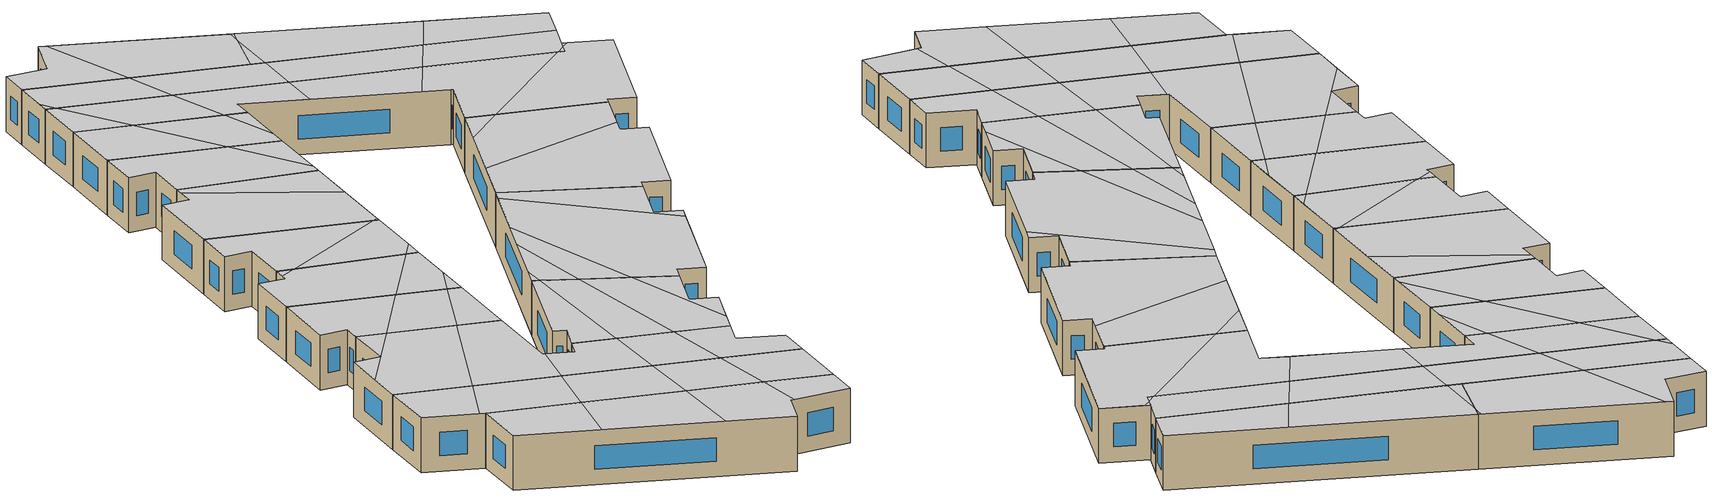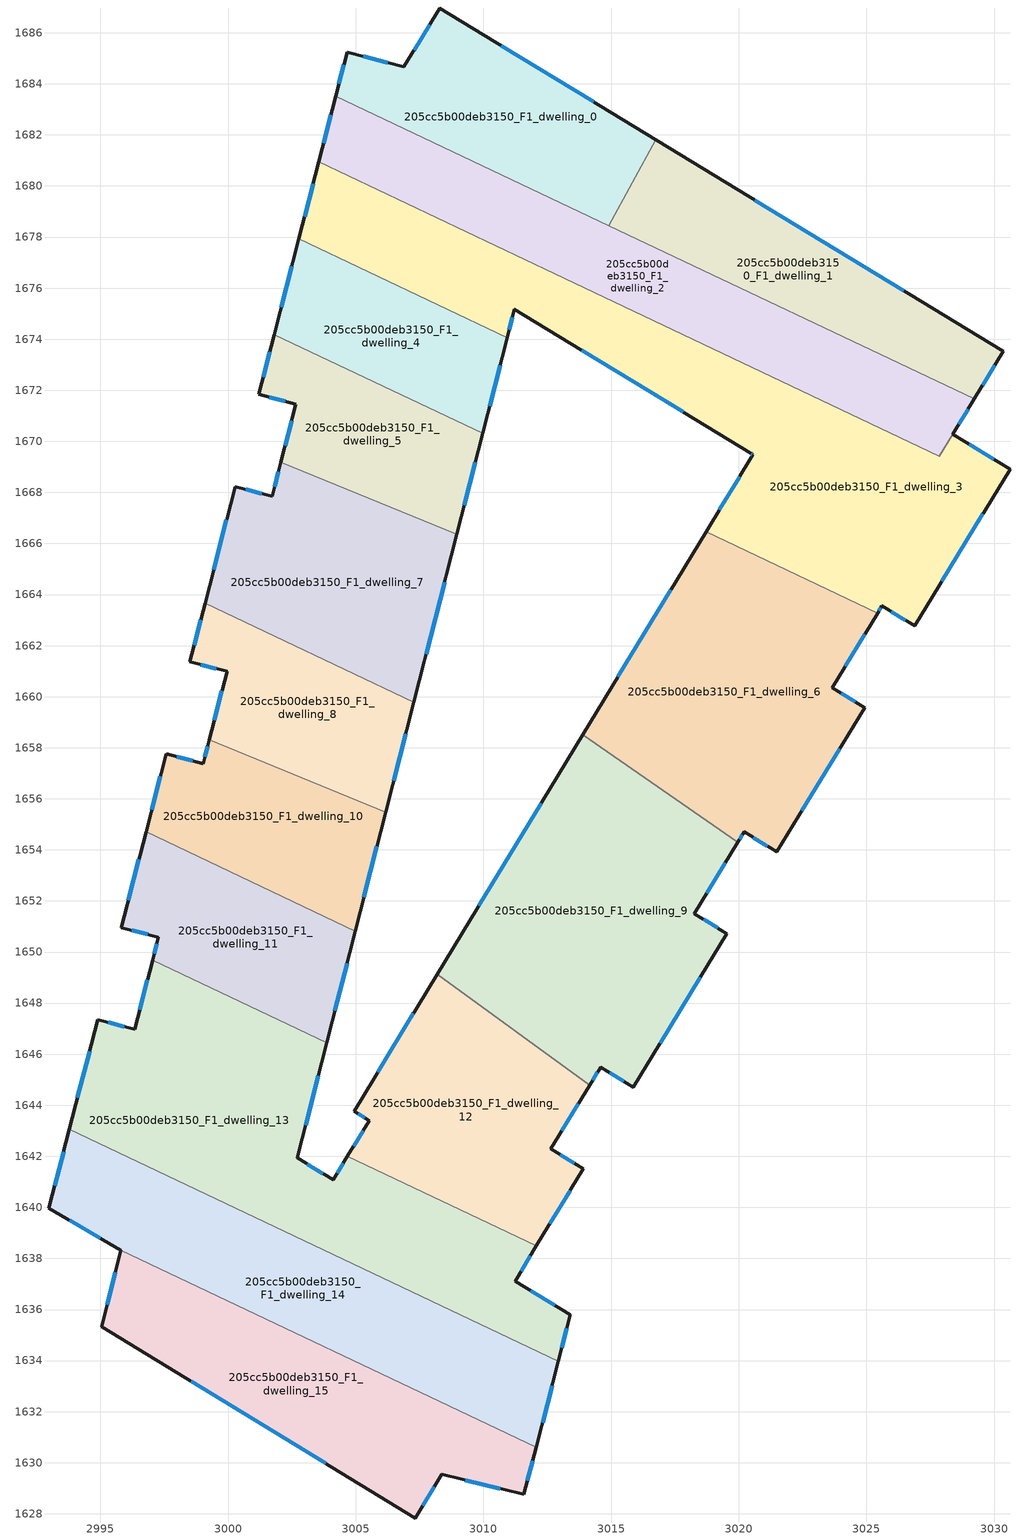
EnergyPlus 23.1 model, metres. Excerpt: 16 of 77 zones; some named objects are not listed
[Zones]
205cc5b00deb3150_F1_dwelling_0
 floor to 205cc5b00deb3150_F0_dwelling_0 (EU_floor_Construction): 3016.74,1681.82 3014.91,1678.45 3004.22,1683.52 3004.66,1685.24 3006.89,1684.66 3008.29,1686.97 z3
 wall outside (EU_wall_Construction): 3016.74,1681.82 3008.29,1686.97 3006.89,1684.66 3004.66,1685.24 3004.22,1683.52 z3:6
 wall to 205cc5b00deb3150_F1_dwelling_1 (EU_wall_Construction): 3014.91,1678.45 3016.74,1681.82 z3:6
 wall to 205cc5b00deb3150_F1_dwelling_2 (EU_wall_Construction): 3004.22,1683.52 3014.91,1678.45 z3:6
 window (EU_Window_Construction): 3004.53,1684.74 3004.34,1684.01 / 3006.25,1684.83 3005.3,1685.07 / 3007.89,1686.31 3007.29,1685.32 / 3014.33,1683.29 3010.71,1685.5 z3.86:5.14
 ceiling to 205cc5b00deb3150_F2_dwelling_3 (EU_floor_Construction): 3014.91,1678.45 3016.39,1681.18 3016.58,1681.92 3008.66,1686.75 3009.22,1681.14 z6
 ceiling to 205cc5b00deb3150_F2_dwelling_2 (EU_floor_Construction): 3016.39,1681.18 3016.74,1681.82 3016.58,1681.92 z6
 ceiling to 205cc5b00deb3150_F2_dwelling_4 (EU_floor_Construction): 3009.22,1681.14 3008.66,1686.75 3008.29,1686.97 3006.89,1684.66 3004.66,1685.24 3004.22,1683.52 z6
205cc5b00deb3150_F1_dwelling_1
 floor to 205cc5b00deb3150_F0_dwelling_1 (EU_floor_Construction): 3030.36,1673.52 3029.22,1671.66 3014.91,1678.45 3016.74,1681.82 z3
 wall outside (EU_wall_Construction): 3029.22,1671.66 3030.36,1673.52 3016.74,1681.82 z3:6
 wall to 205cc5b00deb3150_F1_dwelling_2 (EU_wall_Construction): 3014.92,1678.44 3029.22,1671.66 z3:6
 window (EU_Window_Construction): 3026.47,1675.89 3020.63,1679.45 / 3029.55,1672.19 3030.03,1672.99 z3.86:5.14
 ceiling to 205cc5b00deb3150_F2_dwelling_2 (EU_floor_Construction): 3023,1674.61 3024.93,1676.82 3016.74,1681.82 3016.39,1681.18 3015.6,1678.12 z6
 ceiling to 205cc5b00deb3150_F2_dwelling_1 (EU_floor_Construction): 3029.22,1671.66 3030.36,1673.52 3024.93,1676.82 3023,1674.61 z6
 ceiling to 205cc5b00deb3150_F2_dwelling_3 (EU_floor_Construction): 3015.6,1678.12 3016.39,1681.18 3014.91,1678.45 z6
205cc5b00deb3150_F1_dwelling_10
 floor to 205cc5b00deb3150_F0_dwelling_10 (EU_floor_Construction): 3006.17,1655.47 3004.98,1650.82 2996.79,1654.7 2997.57,1657.76 2999.03,1657.38 2999.27,1658.32 z3
 wall outside (EU_wall_Construction): 2999.27,1658.32 2999.03,1657.38 2997.57,1657.76 2996.79,1654.7 / 3004.98,1650.82 3006.17,1655.47 z3:6
 wall to 205cc5b00deb3150_F1_dwelling_8 (EU_wall_Construction): 3006.17,1655.47 2999.27,1658.32 z3:6
 wall to 205cc5b00deb3150_F1_dwelling_11 (EU_wall_Construction): 2996.79,1654.7 3004.98,1650.82 z3:6
 window (EU_Window_Construction): 2998.61,1657.49 2997.99,1657.65 / 2999.2,1658.05 2999.1,1657.65 / 3005.32,1652.15 3005.83,1654.14 / 2997.35,1656.88 2997.01,1655.57 z3.86:5.14
 ceiling to 205cc5b00deb3150_F2_dwelling_7 (EU_floor_Construction): 3005.56,1655.72 3000.11,1657.97 2999.11,1657.69 2999.03,1657.38 2997.57,1657.76 2996.79,1654.7 3001.92,1652.27 z6
 ceiling adiabatic (EU_roof_Construction): 3005.5,1652.84 3006.17,1655.47 3005.56,1655.72 3001.92,1652.27 3004.31,1651.13 z6
 ceiling to 205cc5b00deb3150_F2_dwelling_6 (EU_floor_Construction): 3000.11,1657.97 2999.27,1658.32 2999.11,1657.69 z6
 ceiling to 205cc5b00deb3150_F2_dwelling_9 (EU_floor_Construction): 3004.98,1650.82 3005.5,1652.84 3004.31,1651.13 z6
205cc5b00deb3150_F1_dwelling_11
 floor to 205cc5b00deb3150_F0_dwelling_11 (EU_floor_Construction): 3004.98,1650.82 3003.86,1646.45 2997.04,1649.68 2997.28,1650.58 2995.82,1650.96 2996.79,1654.7 z3
 wall outside (EU_wall_Construction): 3003.86,1646.45 3004.98,1650.82 / 2996.79,1654.7 2995.82,1650.96 2997.28,1650.58 2997.04,1649.68 z3:6
 wall to 205cc5b00deb3150_F1_dwelling_13 (EU_wall_Construction): 2997.04,1649.68 3003.86,1646.45 z3:6
 window (EU_Window_Construction): 3004.18,1647.7 3004.66,1649.57 / 2997.21,1650.33 2997.11,1649.94 / 2996.24,1650.85 2996.86,1650.69 / 2996.51,1653.63 2996.1,1652.03 z3.86:5.14
 ceiling to 205cc5b00deb3150_F2_dwelling_8 (EU_floor_Construction): 3001.76,1647.44 3004.31,1651.13 3001.92,1652.27 2998.49,1649 z6
 ceiling to 205cc5b00deb3150_F2_dwelling_7 (EU_floor_Construction): 3001.92,1652.27 2996.79,1654.7 2995.82,1650.96 2997.28,1650.58 2997.04,1649.68 2998.49,1649 z6
 ceiling to 205cc5b00deb3150_F2_dwelling_9 (EU_floor_Construction): 3003.86,1646.45 3004.98,1650.82 3004.31,1651.13 3001.76,1647.44 z6
205cc5b00deb3150_F1_dwelling_12
 floor to 205cc5b00deb3150_F0_dwelling_12 (EU_floor_Construction): 3014.16,1644.78 3012.64,1642.29 3013.92,1641.51 3012.08,1638.49 3004.68,1642 3005.53,1643.4 3004.93,1643.76 3008.19,1649.13 z3
 wall outside (EU_wall_Construction): 3012.08,1638.49 3013.92,1641.51 3012.64,1642.29 3014.16,1644.78 / 3008.19,1649.13 3004.93,1643.76 3005.53,1643.4 3004.68,1642 z3:6
 wall to 205cc5b00deb3150_F1_dwelling_13 (EU_wall_Construction): 3004.68,1642 3012.08,1638.49 z3:6
 wall to 205cc5b00deb3150_F1_dwelling_9 (EU_wall_Construction): 3014.16,1644.78 3008.19,1649.13 z3:6
 window (EU_Window_Construction): 3013.55,1641.73 3013,1642.06 / 3012.6,1639.35 3013.39,1640.64 / 3005.29,1643 3004.92,1642.4 / 3005.1,1643.66 3005.36,1643.5 / 3007.26,1647.6 3005.86,1645.3 / 3013.07,1643 3013.72,1644.07 z3.86:5.14
 ceiling to 205cc5b00deb3150_F2_dwelling_12 (EU_floor_Construction): 3012.08,1638.49 3012.67,1639.46 3012.22,1646.19 3010.1,1647.74 3009.43,1639.74 z6
 ceiling to 205cc5b00deb3150_F2_dwelling_13 (EU_floor_Construction): 3012.67,1639.46 3013.92,1641.51 3012.64,1642.29 3014.16,1644.78 3012.22,1646.19 z6
 ceiling to 205cc5b00deb3150_F2_dwelling_11 (EU_floor_Construction): 3009.43,1639.74 3010.1,1647.74 3008.5,1648.9 3006.75,1641.02 z6
 ceiling to 205cc5b00deb3150_F2_dwelling_10 (EU_floor_Construction): 3006.75,1641.02 3008.5,1648.9 3008.19,1649.13 3004.93,1643.76 3005.53,1643.4 3004.68,1642 z6
205cc5b00deb3150_F1_dwelling_13
 floor to 205cc5b00deb3150_F0_dwelling_13 (EU_floor_Construction): 3003.86,1646.45 3002.71,1641.94 3004.11,1641.08 3004.68,1642 3012.08,1638.49 3011.24,1637.11 3013.4,1635.79 3012.94,1633.98 2993.78,1643.06 2994.89,1647.35 2996.34,1646.97 2997.04,1649.68 z3
 wall outside (EU_wall_Construction): 3004.68,1642 3004.11,1641.08 3002.71,1641.94 3003.86,1646.45 / 3012.94,1633.98 3013.4,1635.79 3011.24,1637.11 3012.08,1638.49 / 2997.04,1649.68 2996.34,1646.97 2994.89,1647.35 2993.78,1643.06 z3:6
 wall to 205cc5b00deb3150_F1_dwelling_14 (EU_wall_Construction): 2993.78,1643.06 3012.94,1633.98 z3:6
 window (EU_Window_Construction): 3003.03,1643.23 3003.53,1645.16 / 3003.71,1641.32 3003.11,1641.69 / 3004.52,1641.74 3004.27,1641.34 / 3011.48,1637.5 3011.84,1638.1 / 3012.78,1636.17 3011.86,1636.73 / 3013.07,1634.5 3013.27,1635.27 / 2994.58,1646.12 2994.1,1644.28 / 2995.93,1647.08 2995.31,1647.24 / 2996.84,1648.91 2996.54,1647.75 z3.86:5.14
 ceiling to 205cc5b00deb3150_F2_dwelling_9 (EU_floor_Construction): 3001.67,1639.32 3002.79,1641.89 3002.71,1641.94 3003.86,1646.45 3001.76,1647.44 2997.51,1641.29 z6
 ceiling to 205cc5b00deb3150_F2_dwelling_8 (EU_floor_Construction): 2997.51,1641.29 3001.76,1647.44 2998.49,1649 2994.29,1645 2993.78,1643.06 z6
 ceiling to 205cc5b00deb3150_F2_dwelling_10 (EU_floor_Construction): 3005.92,1637.3 3006.75,1641.02 3004.68,1642 3004.11,1641.08 3002.79,1641.89 3001.67,1639.32 z6
 ceiling to 205cc5b00deb3150_F2_dwelling_12 (EU_floor_Construction): 3012.94,1633.98 3013.4,1635.79 3011.24,1637.11 3012.08,1638.49 3009.43,1639.74 3009.1,1635.8 z6
 ceiling to 205cc5b00deb3150_F2_dwelling_7 (EU_floor_Construction): 2996.34,1646.97 2994.89,1647.35 2994.29,1645 2998.49,1649 2997.04,1649.68 z6
 ceiling to 205cc5b00deb3150_F2_dwelling_11 (EU_floor_Construction): 3009.1,1635.8 3009.43,1639.74 3006.75,1641.02 3005.92,1637.3 z6
205cc5b00deb3150_F1_dwelling_14
 floor to 205cc5b00deb3150_F0_dwelling_14 (EU_floor_Construction): 3012.94,1633.98 3012.07,1630.61 2995.8,1638.32 2992.99,1639.96 2993.78,1643.06 z3
 wall outside (EU_wall_Construction): 3012.07,1630.61 3012.94,1633.98 / 2993.78,1643.06 2992.99,1639.96 2995.8,1638.32 z3:6
 wall to 205cc5b00deb3150_F1_dwelling_15 (EU_wall_Construction): 2995.8,1638.32 3012.07,1630.61 z3:6
 window (EU_Window_Construction): 3012.31,1631.57 3012.69,1633.02 / 2993.79,1639.49 2995,1638.79 / 2993.56,1642.17 2993.21,1640.84 z3.86:5.14
 ceiling to 205cc5b00deb3150_F2_dwelling_12 (EU_floor_Construction): 3012.06,1630.61 3012.94,1633.98 3009.1,1635.8 3008.8,1632.16 z6
 ceiling to 205cc5b00deb3150_F2_dwelling_10 (EU_floor_Construction): 3005.16,1633.88 3005.92,1637.3 3001.67,1639.32 3000.29,1636.19 z6
 ceiling to 205cc5b00deb3150_F2_dwelling_9 (EU_floor_Construction): 3000.29,1636.19 3001.67,1639.32 2997.51,1641.29 2995.55,1638.46 2995.8,1638.32 z6
 ceiling to 205cc5b00deb3150_F2_dwelling_11 (EU_floor_Construction): 3008.8,1632.16 3009.1,1635.8 3005.92,1637.3 3005.16,1633.88 z6
 ceiling to 205cc5b00deb3150_F2_dwelling_8 (EU_floor_Construction): 2995.55,1638.46 2997.51,1641.29 2993.79,1643.06 2992.99,1639.96 z6
205cc5b00deb3150_F1_dwelling_15
 floor to 205cc5b00deb3150_F0_dwelling_15 (EU_floor_Construction): 3012.07,1630.61 3011.59,1628.76 3008.37,1629.54 3007.33,1627.83 2995.05,1635.32 2995.8,1638.32 z3
 wall outside (EU_wall_Construction): 2995.8,1638.32 2995.05,1635.32 3007.33,1627.83 3008.37,1629.54 3011.59,1628.76 3012.07,1630.61 z3:6
 window (EU_Window_Construction): 2998.56,1633.18 3003.82,1629.97 / 2995.59,1637.46 2995.26,1636.18 / 3011.72,1629.28 3011.93,1630.08 / 3009.29,1629.32 3010.67,1628.98 / 3007.63,1628.32 3008.07,1629.05 z3.86:5.14
 ceiling to 205cc5b00deb3150_F2_dwelling_10 (EU_floor_Construction): 3004.24,1629.72 3005.16,1633.88 3000.29,1636.19 2998.89,1632.98 z6
 ceiling to 205cc5b00deb3150_F2_dwelling_11 (EU_floor_Construction): 3007.33,1627.83 3008.37,1629.54 3008.57,1629.49 3008.8,1632.16 3005.16,1633.88 3004.24,1629.72 z6
 ceiling to 205cc5b00deb3150_F2_dwelling_9 (EU_floor_Construction): 2998.89,1632.98 3000.29,1636.19 2995.8,1638.32 2995.05,1635.32 z6
 ceiling to 205cc5b00deb3150_F2_dwelling_12 (EU_floor_Construction): 3011.59,1628.76 3012.06,1630.61 3008.8,1632.16 3008.57,1629.49 z6
205cc5b00deb3150_F1_dwelling_2
 floor to 205cc5b00deb3150_F0_dwelling_2 (EU_floor_Construction): 3029.22,1671.66 3027.86,1669.42 3003.55,1680.94 3004.22,1683.52 z3
 wall outside (EU_wall_Construction): 3004.22,1683.52 3003.55,1680.94 / 3028.38,1670.28 3029.22,1671.66 z3:6
 wall to 205cc5b00deb3150_F1_dwelling_3 (EU_wall_Construction): 3003.55,1680.94 3012.78,1676.56 / 3012.79,1676.56 3027.86,1669.42 3028.38,1670.28 z3:6
 window (EU_Window_Construction): 3004.03,1682.78 3003.74,1681.68 / 3028.62,1670.67 3028.98,1671.27 z3.86:5.14
 ceiling to 205cc5b00deb3150_F2_dwelling_1 (EU_floor_Construction): 3028.13,1669.86 3029.22,1671.66 3023,1674.61 3021.22,1672.57 3027.55,1669.56 z6
 ceiling to 205cc5b00deb3150_F2_dwelling_3 (EU_floor_Construction): 3014.94,1675.54 3015.6,1678.12 3009.22,1681.14 3009.52,1678.11 z6
 ceiling to 205cc5b00deb3150_F2_dwelling_0 (EU_floor_Construction): 3027.86,1669.42 3028.13,1669.86 3027.55,1669.56 z6
 ceiling to 205cc5b00deb3150_F2_dwelling_2 (EU_floor_Construction): 3021.22,1672.57 3023,1674.61 3015.6,1678.12 3014.94,1675.54 z6
 ceiling to 205cc5b00deb3150_F2_dwelling_4 (EU_floor_Construction): 3009.52,1678.11 3009.22,1681.14 3004.22,1683.52 3003.73,1681.63 3004.07,1680.7 z6
 ceiling to 205cc5b00deb3150_F2_dwelling_5 (EU_floor_Construction): 3004.07,1680.7 3003.73,1681.63 3003.55,1680.94 z6
205cc5b00deb3150_F1_dwelling_3
 floor to 205cc5b00deb3150_F0_dwelling_3 (EU_floor_Construction): 3028.38,1670.28 3030.62,1668.91 3026.89,1662.78 3025.61,1663.56 3025.43,1663.28 3018.72,1666.46 3020.55,1669.48 3020.46,1669.54 3011.22,1675.18 3010.93,1674.06 3002.77,1677.92 3003.55,1680.94 3027.86,1669.42 z3
 wall outside (EU_wall_Construction): 3010.93,1674.06 3011.22,1675.18 3020.46,1669.54 3020.55,1669.48 3018.72,1666.46 / 3003.55,1680.94 3002.77,1677.92 / 3025.43,1663.28 3025.61,1663.56 3026.89,1662.78 3030.62,1668.91 3028.38,1670.28 z3:6
 wall to 205cc5b00deb3150_F1_dwelling_4 (EU_wall_Construction): 3002.77,1677.92 3010.93,1674.06 z3:6
 wall to 205cc5b00deb3150_F1_dwelling_6 (EU_wall_Construction): 3018.72,1666.46 3025.43,1663.28 z3:6
 window (EU_Window_Construction): 3020.49,1669.52 3020.53,1669.5 / 3013.86,1673.57 3017.82,1671.15 / 3011.01,1674.38 3011.13,1674.86 / 3003.33,1680.08 3003,1678.79 / 3029.98,1669.3 3029.02,1669.88 / 3027.95,1664.53 3029.56,1667.15 / 3025.97,1663.33 3026.52,1663 / 3025.48,1663.36 3025.56,1663.48 / 3020.03,1668.62 3019.24,1667.32 z3.86:5.14
 ceiling to 205cc5b00deb3150_F2_dwelling_0 (EU_floor_Construction): 3026.89,1662.78 3030.62,1668.91 3028.63,1670.12 3028.13,1669.86 3027.86,1669.42 3027.55,1669.56 3020.2,1665.76 3025.43,1663.28 3025.61,1663.56 z6
 ceiling to 205cc5b00deb3150_F2_dwelling_1 (EU_floor_Construction): 3028.63,1670.12 3028.38,1670.28 3028.13,1669.86 z6; 3027.55,1669.56 3021.22,1672.57 3019.23,1670.29 3020.46,1669.54 3020.55,1669.48 3018.72,1666.46 3020.2,1665.76 z6
 ceiling to 205cc5b00deb3150_F2_dwelling_3 (EU_floor_Construction): 3014.35,1673.26 3014.94,1675.54 3009.52,1678.11 3009.88,1674.56 3010.93,1674.06 3011.22,1675.18 z6
 ceiling to 205cc5b00deb3150_F2_dwelling_2 (EU_floor_Construction): 3019.23,1670.29 3021.22,1672.57 3014.94,1675.54 3014.35,1673.26 z6
 ceiling to 205cc5b00deb3150_F2_dwelling_5 (EU_floor_Construction): 3005.56,1676.6 3004.07,1680.7 3003.55,1680.94 3002.77,1677.92 z6
 ceiling to 205cc5b00deb3150_F2_dwelling_4 (EU_floor_Construction): 3009.88,1674.56 3009.52,1678.11 3004.07,1680.7 3005.56,1676.6 z6
205cc5b00deb3150_F1_dwelling_4
 floor to 205cc5b00deb3150_F0_dwelling_4 (EU_floor_Construction): 3010.93,1674.06 3009.97,1670.31 3001.81,1674.18 3002.77,1677.92 z3
 wall outside (EU_wall_Construction): 3009.97,1670.31 3010.93,1674.06 / 3002.77,1677.92 3001.81,1674.18 z3:6
 wall to 205cc5b00deb3150_F1_dwelling_5 (EU_wall_Construction): 3001.81,1674.18 3009.97,1670.31 z3:6
 window (EU_Window_Construction): 3010.24,1671.38 3010.66,1672.99 / 3002.5,1676.85 3002.08,1675.25 z3.86:5.14
 ceiling to 205cc5b00deb3150_F2_dwelling_4 (EU_floor_Construction): 3009.97,1670.31 3010.21,1671.24 3009.88,1674.56 3005.56,1676.6 3007.42,1671.52 z6
 ceiling to 205cc5b00deb3150_F2_dwelling_5 (EU_floor_Construction): 3007.42,1671.52 3005.56,1676.6 3002.77,1677.92 3001.81,1674.18 z6
 ceiling to 205cc5b00deb3150_F2_dwelling_3 (EU_floor_Construction): 3010.21,1671.24 3010.93,1674.06 3009.88,1674.56 z6
205cc5b00deb3150_F1_dwelling_5
 floor to 205cc5b00deb3150_F0_dwelling_5 (EU_floor_Construction): 3009.97,1670.31 3008.96,1666.37 3002.07,1669.18 3002.66,1671.46 3001.2,1671.83 3001.81,1674.18 z3
 wall outside (EU_wall_Construction): 3001.81,1674.18 3001.2,1671.83 3002.66,1671.46 3002.07,1669.18 / 3008.96,1666.37 3009.97,1670.31 z3:6
 wall to 205cc5b00deb3150_F1_dwelling_7 (EU_wall_Construction): 3002.07,1669.18 3008.96,1666.37 z3:6
 window (EU_Window_Construction): 3002.49,1670.81 3002.24,1669.83 / 3001.62,1671.73 3002.24,1671.57 / 3001.64,1673.51 3001.38,1672.5 / 3009.25,1667.49 3009.68,1669.18 z3.86:5.14
 ceiling to 205cc5b00deb3150_F2_dwelling_5 (EU_floor_Construction): 3008.96,1666.37 3009.1,1666.92 3007.42,1671.52 3001.81,1674.18 3001.2,1671.83 3002.66,1671.46 3002.07,1669.18 z6
 ceiling to 205cc5b00deb3150_F2_dwelling_4 (EU_floor_Construction): 3009.1,1666.92 3009.97,1670.31 3007.42,1671.52 z6
205cc5b00deb3150_F1_dwelling_6
 floor to 205cc5b00deb3150_F0_dwelling_6 (EU_floor_Construction): 3025.43,1663.28 3023.66,1660.36 3024.93,1659.58 3021.49,1653.92 3020.21,1654.71 3019.96,1654.3 3013.89,1658.51 3018.72,1666.46 z3
 wall outside (EU_wall_Construction): 3019.96,1654.3 3020.21,1654.71 3021.49,1653.92 3024.93,1659.58 3023.66,1660.36 3025.43,1663.28 / 3018.72,1666.46 3013.89,1658.51 z3:6
 wall to 205cc5b00deb3150_F1_dwelling_9 (EU_wall_Construction): 3013.89,1658.51 3019.96,1654.3 z3:6
 window (EU_Window_Construction): 3024.16,1661.19 3024.93,1662.44 / 3024.57,1659.8 3024.02,1660.13 / 3022.47,1655.54 3023.95,1657.96 / 3020.58,1654.48 3021.12,1654.15 / 3020.03,1654.41 3020.14,1654.59 / 3017.34,1664.19 3015.27,1660.78 z3.86:5.14
 ceiling to 205cc5b00deb3150_F2_dwelling_14 (EU_floor_Construction): 3021.49,1653.92 3024.93,1659.58 3023.66,1660.36 3024.12,1661.11 3015.47,1661.11 3013.89,1658.51 3019.96,1654.3 3020.21,1654.71 z6
 ceiling to 205cc5b00deb3150_F2_dwelling_0 (EU_floor_Construction): 3024.12,1661.11 3025.43,1663.28 3020.2,1665.76 3017.42,1664.32 3015.47,1661.11 z6
 ceiling to 205cc5b00deb3150_F2_dwelling_1 (EU_floor_Construction): 3020.2,1665.76 3018.72,1666.46 3017.42,1664.32 z6
205cc5b00deb3150_F1_dwelling_7
 floor to 205cc5b00deb3150_F0_dwelling_7 (EU_floor_Construction): 3008.96,1666.37 3007.28,1659.78 2999.1,1663.66 3000.27,1668.22 3001.72,1667.85 3002.07,1669.18 z3
 wall outside (EU_wall_Construction): 3002.07,1669.18 3001.72,1667.85 3000.27,1668.22 2999.1,1663.66 / 3007.28,1659.78 3008.96,1666.37 z3:6
 wall to 205cc5b00deb3150_F1_dwelling_8 (EU_wall_Construction): 2999.1,1663.66 3007.28,1659.78 z3:6
 window (EU_Window_Construction): 2999.94,1666.92 2999.43,1664.96 / 3001.31,1667.96 3000.69,1668.12 / 3001.97,1668.8 3001.82,1668.23 / 3007.76,1661.66 3008.48,1664.49 z3.86:5.14
 ceiling to 205cc5b00deb3150_F2_dwelling_6 (EU_floor_Construction): 3007.33,1660.02 3008.24,1663.55 3001.94,1668.68 3001.72,1667.85 3000.27,1668.22 2999.1,1663.66 3006.99,1659.92 z6
 ceiling to 205cc5b00deb3150_F2_dwelling_7 (EU_floor_Construction): 3007.27,1659.78 3007.33,1660.02 3006.99,1659.92 z6
 ceiling to 205cc5b00deb3150_F2_dwelling_5 (EU_floor_Construction): 3008.24,1663.55 3008.96,1666.37 3002.07,1669.18 3001.94,1668.68 z6
205cc5b00deb3150_F1_dwelling_8
 floor to 205cc5b00deb3150_F0_dwelling_8 (EU_floor_Construction): 3007.28,1659.78 3006.17,1655.47 2999.27,1658.32 2999.96,1660.99 2998.51,1661.37 2999.1,1663.66 z3
 wall outside (EU_wall_Construction): 3006.17,1655.47 3007.28,1659.78 / 2999.1,1663.66 2998.51,1661.37 2999.96,1660.99 2999.27,1658.32 z3:6
 window (EU_Window_Construction): 3006.49,1656.7 3006.96,1658.55 / 2999.76,1660.23 2999.47,1659.08 / 2998.92,1661.26 2999.54,1661.1 / 2998.93,1663.01 2998.67,1662.02 z3.86:5.14
 ceiling to 205cc5b00deb3150_F2_dwelling_6 (EU_floor_Construction): 3006.99,1659.92 2999.1,1663.66 2998.51,1661.37 2999.96,1660.99 2999.27,1658.32 3000.11,1657.97 z6
 ceiling to 205cc5b00deb3150_F2_dwelling_7 (EU_floor_Construction): 3006.45,1656.58 3007.27,1659.78 3006.99,1659.92 3000.11,1657.97 3005.56,1655.72 z6
 ceiling adiabatic (EU_roof_Construction): 3006.17,1655.47 3006.45,1656.58 3005.56,1655.72 z6
205cc5b00deb3150_F1_dwelling_9
 floor to 205cc5b00deb3150_F0_dwelling_9 (EU_floor_Construction): 3019.96,1654.3 3018.26,1651.5 3019.54,1650.72 3015.87,1644.71 3014.59,1645.49 3014.16,1644.78 3008.19,1649.13 3013.89,1658.51 z3
 wall outside (EU_wall_Construction): 3014.16,1644.78 3014.59,1645.49 3015.87,1644.71 3019.54,1650.72 3018.26,1651.5 3019.96,1654.3 / 3013.89,1658.51 3008.19,1649.13 z3:6
 window (EU_Window_Construction): 3019.17,1650.95 3018.62,1651.28 / 3016.92,1646.43 3018.49,1649 / 3014.95,1645.26 3015.5,1644.93 / 3014.28,1644.98 3014.46,1645.28 / 3012.26,1655.83 3009.82,1651.81 / 3018.74,1652.3 3019.47,1653.5 z3.86:5.14
 ceiling to 205cc5b00deb3150_F2_dwelling_13 (EU_floor_Construction): 3015.87,1644.71 3019.16,1650.11 3013.53,1657.92 3011.64,1654.81 3012.22,1646.19 3014.16,1644.78 3014.59,1645.49 z6
 ceiling to 205cc5b00deb3150_F2_dwelling_14 (EU_floor_Construction): 3019.54,1650.72 3018.26,1651.5 3019.96,1654.3 3013.89,1658.51 3013.53,1657.92 3019.16,1650.11 z6
 ceiling to 205cc5b00deb3150_F2_dwelling_12 (EU_floor_Construction): 3012.22,1646.19 3011.64,1654.81 3010.54,1653 3010.1,1647.74 z6
 ceiling to 205cc5b00deb3150_F2_dwelling_11 (EU_floor_Construction): 3010.1,1647.74 3010.54,1653 3008.76,1650.07 3008.5,1648.9 z6
 ceiling to 205cc5b00deb3150_F2_dwelling_10 (EU_floor_Construction): 3008.5,1648.9 3008.76,1650.07 3008.19,1649.13 z6
[Building]
EU S2 Campaign: North Axis=0; Terrain=City; Solar Distribution=FullExterior
[Site:Location]
Helsinki-Vantaa.AP: Latitude=60.317; Longitude=24.963; Time Zone=2; Elevation=54.6
[SizingPeriod:WeatherFileDays]
AnnualSizingPeriod: Begin Month=1; Begin Day of Month=1; End Month=12; End Day of Month=31; Day of Week for Start Day=Monday; Use Weather File Daylight Saving Period=No; Use Weather File Rain and Snow Indicators=No
[MATERIAL]
EU_InternalMass_Material: Roughness=MediumRough; Thickness=0.1; Conductivity=1; Density=1800; Specific Heat=900; Thermal Absorptance=0.9; Solar Absorptance=0.7; Visible Absorptance=0.7
[MATERIAL:NOMASS] Roughness=MediumRough; Thermal Absorptance=0.9; Solar Absorptance=0.7; Visible Absorptance=0.7
Name | Thermal Resistance
EU_wall_NoMass | 5.91765
EU_roof_NoMass | 11.1778
EU_floor_NoMass | 6.2875
[WINDOWMATERIAL:SIMPLEGLAZINGSYSTEM]
EU_Window_SimpleGlazing: UFactor=0.994035; Solar Heat Gain Coefficient=0.7; Visible Transmittance=0.7
[CONSTRUCTION]
EU_wall_Construction: EU_wall_NoMass
EU_roof_Construction: EU_roof_NoMass
EU_floor_Construction: EU_floor_NoMass
EU_Window_Construction: EU_Window_SimpleGlazing
EU_InternalMass_Construction: EU_InternalMass_Material
[ZONE] Type=1; Multiplier=1; Ceiling Height=autocalculate; Floor Area=autocalculate; Part of Total Floor Area=Yes
Name | Volume
205cc5b00deb3150_F1_dwelling_0 | 142.586
205cc5b00deb3150_F1_dwelling_1 | 143.035
205cc5b00deb3150_F1_dwelling_10 | 117.104
205cc5b00deb3150_F1_dwelling_11 | 116.926
205cc5b00deb3150_F1_dwelling_12 | 173.723
205cc5b00deb3150_F1_dwelling_13 | 305.495
205cc5b00deb3150_F1_dwelling_14 | 216.141
205cc5b00deb3150_F1_dwelling_15 | 187.704
205cc5b00deb3150_F1_dwelling_2 | 213.768
205cc5b00deb3150_F1_dwelling_3 | 349.377
205cc5b00deb3150_F1_dwelling_4 | 102.952
205cc5b00deb3150_F1_dwelling_5 | 104.796
205cc5b00deb3150_F1_dwelling_6 | 249.295
205cc5b00deb3150_F1_dwelling_7 | 167.663
205cc5b00deb3150_F1_dwelling_8 | 113.015
205cc5b00deb3150_F1_dwelling_9 | 276.19
[INTERNALMASS] Construction=EU_InternalMass_Construction
Name | Zone or ZoneList | Surface Area
205cc5b00deb3150_F1_dwelling_0_EU_InternalMass | 205cc5b00deb3150_F1_dwelling_0 | 47.5317
205cc5b00deb3150_F1_dwelling_1_EU_InternalMass | 205cc5b00deb3150_F1_dwelling_1 | 47.6862
205cc5b00deb3150_F1_dwelling_2_EU_InternalMass | 205cc5b00deb3150_F1_dwelling_2 | 71.2613
205cc5b00deb3150_F1_dwelling_3_EU_InternalMass | 205cc5b00deb3150_F1_dwelling_3 | 116.456
205cc5b00deb3150_F1_dwelling_4_EU_InternalMass | 205cc5b00deb3150_F1_dwelling_4 | 34.3142
205cc5b00deb3150_F1_dwelling_5_EU_InternalMass | 205cc5b00deb3150_F1_dwelling_5 | 34.9337
205cc5b00deb3150_F1_dwelling_6_EU_InternalMass | 205cc5b00deb3150_F1_dwelling_6 | 83.101
205cc5b00deb3150_F1_dwelling_7_EU_InternalMass | 205cc5b00deb3150_F1_dwelling_7 | 55.8855
205cc5b00deb3150_F1_dwelling_8_EU_InternalMass | 205cc5b00deb3150_F1_dwelling_8 | 37.6726
205cc5b00deb3150_F1_dwelling_9_EU_InternalMass | 205cc5b00deb3150_F1_dwelling_9 | 92.0646
205cc5b00deb3150_F1_dwelling_10_EU_InternalMass | 205cc5b00deb3150_F1_dwelling_10 | 39.0297
205cc5b00deb3150_F1_dwelling_11_EU_InternalMass | 205cc5b00deb3150_F1_dwelling_11 | 38.979
205cc5b00deb3150_F1_dwelling_12_EU_InternalMass | 205cc5b00deb3150_F1_dwelling_12 | 57.9075
205cc5b00deb3150_F1_dwelling_13_EU_InternalMass | 205cc5b00deb3150_F1_dwelling_13 | 101.832
205cc5b00deb3150_F1_dwelling_14_EU_InternalMass | 205cc5b00deb3150_F1_dwelling_14 | 72.0472
205cc5b00deb3150_F1_dwelling_15_EU_InternalMass | 205cc5b00deb3150_F1_dwelling_15 | 62.5682
[OTHEREQUIPMENT] Fuel Type=Electricity; Design Level Calculation Method=Watts/Area; Power per Zone Floor Area=1; Fraction Latent=0; Fraction Radiant=0; Fraction Lost=0; Carbon Dioxide Generation Rate=0; EndUse Subcategory=EU_Step8_InternalGains
Name | Zone or ZoneList or Space or SpaceList | Schedule
EU_Step8_InternalGain_205cc5b00deb3150_F1_dwelling_0_f000 | 205cc5b00deb3150_F1_dwelling_0 | EU_Step8_GainSchedule_205cc5b00deb3150_F1_dwelling_0_f000
EU_Step8_InternalGain_205cc5b00deb3150_F1_dwelling_1_f000 | 205cc5b00deb3150_F1_dwelling_1 | EU_Step8_GainSchedule_205cc5b00deb3150_F1_dwelling_1_f000
EU_Step8_InternalGain_205cc5b00deb3150_F1_dwelling_2_f000 | 205cc5b00deb3150_F1_dwelling_2 | EU_Step8_GainSchedule_205cc5b00deb3150_F1_dwelling_2_f000
EU_Step8_InternalGain_205cc5b00deb3150_F1_dwelling_3_f000 | 205cc5b00deb3150_F1_dwelling_3 | EU_Step8_GainSchedule_205cc5b00deb3150_F1_dwelling_3_f000
EU_Step8_InternalGain_205cc5b00deb3150_F1_dwelling_4_f000 | 205cc5b00deb3150_F1_dwelling_4 | EU_Step8_GainSchedule_205cc5b00deb3150_F1_dwelling_4_f000
EU_Step8_InternalGain_205cc5b00deb3150_F1_dwelling_5_f000 | 205cc5b00deb3150_F1_dwelling_5 | EU_Step8_GainSchedule_205cc5b00deb3150_F1_dwelling_5_f000
EU_Step8_InternalGain_205cc5b00deb3150_F1_dwelling_6_f000 | 205cc5b00deb3150_F1_dwelling_6 | EU_Step8_GainSchedule_205cc5b00deb3150_F1_dwelling_6_f000
EU_Step8_InternalGain_205cc5b00deb3150_F1_dwelling_7_f000 | 205cc5b00deb3150_F1_dwelling_7 | EU_Step8_GainSchedule_205cc5b00deb3150_F1_dwelling_7_f000
EU_Step8_InternalGain_205cc5b00deb3150_F1_dwelling_8_f000 | 205cc5b00deb3150_F1_dwelling_8 | EU_Step8_GainSchedule_205cc5b00deb3150_F1_dwelling_8_f000
EU_Step8_InternalGain_205cc5b00deb3150_F1_dwelling_9_f000 | 205cc5b00deb3150_F1_dwelling_9 | EU_Step8_GainSchedule_205cc5b00deb3150_F1_dwelling_9_f000
EU_Step8_InternalGain_205cc5b00deb3150_F1_dwelling_10_f000 | 205cc5b00deb3150_F1_dwelling_10 | EU_Step8_GainSchedule_205cc5b00deb3150_F1_dwelling_10_f000
EU_Step8_InternalGain_205cc5b00deb3150_F1_dwelling_11_f000 | 205cc5b00deb3150_F1_dwelling_11 | EU_Step8_GainSchedule_205cc5b00deb3150_F1_dwelling_11_f000
EU_Step8_InternalGain_205cc5b00deb3150_F1_dwelling_12_f000 | 205cc5b00deb3150_F1_dwelling_12 | EU_Step8_GainSchedule_205cc5b00deb3150_F1_dwelling_12_f000
EU_Step8_InternalGain_205cc5b00deb3150_F1_dwelling_13_f000 | 205cc5b00deb3150_F1_dwelling_13 | EU_Step8_GainSchedule_205cc5b00deb3150_F1_dwelling_13_f000
EU_Step8_InternalGain_205cc5b00deb3150_F1_dwelling_14_f000 | 205cc5b00deb3150_F1_dwelling_14 | EU_Step8_GainSchedule_205cc5b00deb3150_F1_dwelling_14_f000
EU_Step8_InternalGain_205cc5b00deb3150_F1_dwelling_15_f000 | 205cc5b00deb3150_F1_dwelling_15 | EU_Step8_GainSchedule_205cc5b00deb3150_F1_dwelling_15_f000
[ZONEVENTILATION:DESIGNFLOWRATE] Schedule=EU_AlwaysOn; Design Flow Rate Calculation Method=AirChanges/Hour; Air Changes per Hour=0.596421; Ventilation Type=Natural; Fan Pressure Rise=0; Fan Total Efficiency=1; Constant Term Coefficient=1; Temperature Term Coefficient=0; Velocity Term Coefficient=0; Velocity Squared Term Coefficient=0; Minimum Indoor Temperature=-100; Maximum Indoor Temperature=100; Delta Temperature=-100; Minimum Outdoor Temperature=-100; Maximum Outdoor Temperature=100; Maximum Wind Speed=40
Name | Zone or ZoneList or Space or SpaceList
EU_ConstantAir_205cc5b00deb3150_F1_dwelling_0 | 205cc5b00deb3150_F1_dwelling_0
EU_ConstantAir_205cc5b00deb3150_F1_dwelling_1 | 205cc5b00deb3150_F1_dwelling_1
EU_ConstantAir_205cc5b00deb3150_F1_dwelling_2 | 205cc5b00deb3150_F1_dwelling_2
EU_ConstantAir_205cc5b00deb3150_F1_dwelling_3 | 205cc5b00deb3150_F1_dwelling_3
EU_ConstantAir_205cc5b00deb3150_F1_dwelling_4 | 205cc5b00deb3150_F1_dwelling_4
EU_ConstantAir_205cc5b00deb3150_F1_dwelling_5 | 205cc5b00deb3150_F1_dwelling_5
EU_ConstantAir_205cc5b00deb3150_F1_dwelling_6 | 205cc5b00deb3150_F1_dwelling_6
EU_ConstantAir_205cc5b00deb3150_F1_dwelling_7 | 205cc5b00deb3150_F1_dwelling_7
EU_ConstantAir_205cc5b00deb3150_F1_dwelling_8 | 205cc5b00deb3150_F1_dwelling_8
EU_ConstantAir_205cc5b00deb3150_F1_dwelling_9 | 205cc5b00deb3150_F1_dwelling_9
EU_ConstantAir_205cc5b00deb3150_F1_dwelling_10 | 205cc5b00deb3150_F1_dwelling_10
EU_ConstantAir_205cc5b00deb3150_F1_dwelling_11 | 205cc5b00deb3150_F1_dwelling_11
EU_ConstantAir_205cc5b00deb3150_F1_dwelling_12 | 205cc5b00deb3150_F1_dwelling_12
EU_ConstantAir_205cc5b00deb3150_F1_dwelling_13 | 205cc5b00deb3150_F1_dwelling_13
EU_ConstantAir_205cc5b00deb3150_F1_dwelling_14 | 205cc5b00deb3150_F1_dwelling_14
EU_ConstantAir_205cc5b00deb3150_F1_dwelling_15 | 205cc5b00deb3150_F1_dwelling_15
[HVACTEMPLATE:ZONE:IDEALLOADSAIRSYSTEM] System Availability Schedule=EU_AlwaysOn; Maximum Heating Supply Air Temperature=50; Minimum Cooling Supply Air Temperature=13; Maximum Heating Supply Air Humidity Ratio=0.0156; Minimum Cooling Supply Air Humidity Ratio=0.0077; Heating Limit=NoLimit; Cooling Limit=NoLimit; Heating Availability Schedule=EU_AlwaysOn; Cooling Availability Schedule=EU_CoolingOff; Dehumidification Control Type=ConstantSensibleHeatRatio; Cooling Sensible Heat Ratio=0.7; Dehumidification Setpoint=60; Humidification Control Type=None; Humidification Setpoint=30; Outdoor Air Method=None; Outdoor Air Flow Rate per Person=0.00944; Outdoor Air Flow Rate per Zone Floor Area=0; Outdoor Air Flow Rate per Zone=0; Demand Controlled Ventilation Type=None; Outdoor Air Economizer Type=NoEconomizer; Heat Recovery Type=None; Sensible Heat Recovery Effectiveness=0.7; Latent Heat Recovery Effectiveness=0.65
Name | Template Thermostat
205cc5b00deb3150_F1_dwelling_0 | EU_HeatOnly_205cc5b00deb3150_F1_dwelling_0
205cc5b00deb3150_F1_dwelling_1 | EU_HeatOnly_205cc5b00deb3150_F1_dwelling_1
205cc5b00deb3150_F1_dwelling_2 | EU_HeatOnly_205cc5b00deb3150_F1_dwelling_2
205cc5b00deb3150_F1_dwelling_3 | EU_HeatOnly_205cc5b00deb3150_F1_dwelling_3
205cc5b00deb3150_F1_dwelling_4 | EU_HeatOnly_205cc5b00deb3150_F1_dwelling_4
205cc5b00deb3150_F1_dwelling_5 | EU_HeatOnly_205cc5b00deb3150_F1_dwelling_5
205cc5b00deb3150_F1_dwelling_6 | EU_HeatOnly_205cc5b00deb3150_F1_dwelling_6
205cc5b00deb3150_F1_dwelling_7 | EU_HeatOnly_205cc5b00deb3150_F1_dwelling_7
205cc5b00deb3150_F1_dwelling_8 | EU_HeatOnly_205cc5b00deb3150_F1_dwelling_8
205cc5b00deb3150_F1_dwelling_9 | EU_HeatOnly_205cc5b00deb3150_F1_dwelling_9
205cc5b00deb3150_F1_dwelling_10 | EU_HeatOnly_205cc5b00deb3150_F1_dwelling_10
205cc5b00deb3150_F1_dwelling_11 | EU_HeatOnly_205cc5b00deb3150_F1_dwelling_11
205cc5b00deb3150_F1_dwelling_12 | EU_HeatOnly_205cc5b00deb3150_F1_dwelling_12
205cc5b00deb3150_F1_dwelling_13 | EU_HeatOnly_205cc5b00deb3150_F1_dwelling_13
205cc5b00deb3150_F1_dwelling_14 | EU_HeatOnly_205cc5b00deb3150_F1_dwelling_14
205cc5b00deb3150_F1_dwelling_15 | EU_HeatOnly_205cc5b00deb3150_F1_dwelling_15
[SIZING:ZONE] Zone Cooling Design Supply Air Temperature Input Method=SupplyAirTemperature; Zone Cooling Design Supply Air Temperature=13; Zone Heating Design Supply Air Temperature Input Method=SupplyAirTemperature; Zone Heating Design Supply Air Temperature=50; Zone Cooling Design Supply Air Humidity Ratio=0.008; Zone Heating Design Supply Air Humidity Ratio=0.008; Cooling Design Air Flow Method=DesignDay; Cooling Design Air Flow Rate=0; Cooling Minimum Air Flow per Zone Floor Area=0.000762; Cooling Minimum Air Flow=0; Cooling Minimum Air Flow Fraction=0.2; Heating Design Air Flow Method=DesignDay; Heating Design Air Flow Rate=0; Heating Maximum Air Flow per Zone Floor Area=0.002032; Heating Maximum Air Flow=0.141576; Heating Maximum Air Flow Fraction=0.3; Account for Dedicated Outdoor Air System=No; Dedicated Outdoor Air System Control Strategy=NeutralSupplyAir; Dedicated Outdoor Air Low Setpoint Temperature for Design=autosize; Dedicated Outdoor Air High Setpoint Temperature for Design=autosize; Zone Load Sizing Method=Sensible Load Only No Latent Load; Zone Latent Cooling Design Supply Air Humidity Ratio Input Method=HumidityRatioDifference; Zone Cooling Design Supply Air Humidity Ratio Difference=0.005; Zone Latent Heating Design Supply Air Humidity Ratio Input Method=HumidityRatioDifference; Zone Humidification Design Supply Air Humidity Ratio Difference=0.005
205cc5b00deb3150_F1_dwelling_0; 205cc5b00deb3150_F1_dwelling_1; 205cc5b00deb3150_F1_dwelling_2; 205cc5b00deb3150_F1_dwelling_3; 205cc5b00deb3150_F1_dwelling_4; 205cc5b00deb3150_F1_dwelling_5; 205cc5b00deb3150_F1_dwelling_6; 205cc5b00deb3150_F1_dwelling_7; 205cc5b00deb3150_F1_dwelling_8; 205cc5b00deb3150_F1_dwelling_9; 205cc5b00deb3150_F1_dwelling_10; 205cc5b00deb3150_F1_dwelling_11; 205cc5b00deb3150_F1_dwelling_12; 205cc5b00deb3150_F1_dwelling_13; 205cc5b00deb3150_F1_dwelling_14; 205cc5b00deb3150_F1_dwelling_15
[SCHEDULE:CONSTANT]
Name | Hourly Value
EU_AlwaysOn | 1
EU_CoolingOff | 0
[SCHEDULE:FILE] Column Number=1; Rows to Skip at Top=0; Number of Hours of Data=8760; Column Separator=Comma; Interpolate to Timestep=No; Minutes per Item=60; Adjust Schedule for Daylight Savings=Yes
Name | File
EU_Step8_GainSchedule_205cc5b00deb3150_F1_dwelling_0_f000 | ../../schedules/205cc5b00deb3150/205cc5b00deb3150_F1_dwelling_0_f000_gain.csv
EU_Step8_GainSchedule_205cc5b00deb3150_F1_dwelling_1_f000 | ../../schedules/205cc5b00deb3150/205cc5b00deb3150_F1_dwelling_1_f000_gain.csv
EU_Step8_GainSchedule_205cc5b00deb3150_F1_dwelling_2_f000 | ../../schedules/205cc5b00deb3150/205cc5b00deb3150_F1_dwelling_2_f000_gain.csv
EU_Step8_GainSchedule_205cc5b00deb3150_F1_dwelling_3_f000 | ../../schedules/205cc5b00deb3150/205cc5b00deb3150_F1_dwelling_3_f000_gain.csv
EU_Step8_GainSchedule_205cc5b00deb3150_F1_dwelling_4_f000 | ../../schedules/205cc5b00deb3150/205cc5b00deb3150_F1_dwelling_4_f000_gain.csv
EU_Step8_GainSchedule_205cc5b00deb3150_F1_dwelling_5_f000 | ../../schedules/205cc5b00deb3150/205cc5b00deb3150_F1_dwelling_5_f000_gain.csv
EU_Step8_GainSchedule_205cc5b00deb3150_F1_dwelling_6_f000 | ../../schedules/205cc5b00deb3150/205cc5b00deb3150_F1_dwelling_6_f000_gain.csv
EU_Step8_GainSchedule_205cc5b00deb3150_F1_dwelling_7_f000 | ../../schedules/205cc5b00deb3150/205cc5b00deb3150_F1_dwelling_7_f000_gain.csv
EU_Step8_GainSchedule_205cc5b00deb3150_F1_dwelling_8_f000 | ../../schedules/205cc5b00deb3150/205cc5b00deb3150_F1_dwelling_8_f000_gain.csv
EU_Step8_GainSchedule_205cc5b00deb3150_F1_dwelling_9_f000 | ../../schedules/205cc5b00deb3150/205cc5b00deb3150_F1_dwelling_9_f000_gain.csv
EU_Step8_GainSchedule_205cc5b00deb3150_F1_dwelling_10_f000 | ../../schedules/205cc5b00deb3150/205cc5b00deb3150_F1_dwelling_10_f000_gain.csv
EU_Step8_GainSchedule_205cc5b00deb3150_F1_dwelling_11_f000 | ../../schedules/205cc5b00deb3150/205cc5b00deb3150_F1_dwelling_11_f000_gain.csv
EU_Step8_GainSchedule_205cc5b00deb3150_F1_dwelling_12_f000 | ../../schedules/205cc5b00deb3150/205cc5b00deb3150_F1_dwelling_12_f000_gain.csv
EU_Step8_GainSchedule_205cc5b00deb3150_F1_dwelling_13_f000 | ../../schedules/205cc5b00deb3150/205cc5b00deb3150_F1_dwelling_13_f000_gain.csv
EU_Step8_GainSchedule_205cc5b00deb3150_F1_dwelling_14_f000 | ../../schedules/205cc5b00deb3150/205cc5b00deb3150_F1_dwelling_14_f000_gain.csv
EU_Step8_GainSchedule_205cc5b00deb3150_F1_dwelling_15_f000 | ../../schedules/205cc5b00deb3150/205cc5b00deb3150_F1_dwelling_15_f000_gain.csv
